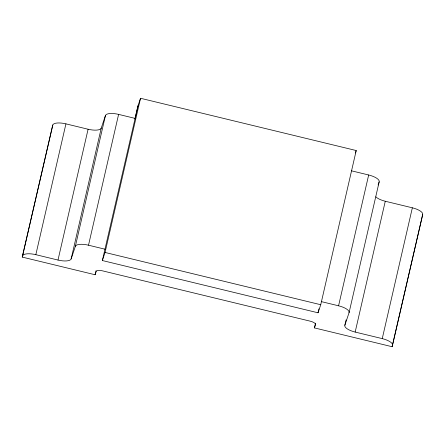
<?xml version="1.0" encoding="UTF-8"?>
<svg xmlns="http://www.w3.org/2000/svg" width="445" height="445" viewBox="0 0 445 445"><rect width="100%" height="100%" fill="white"/><g stroke="black" fill="none" stroke-linecap="round" stroke-linejoin="round"><path stroke-width="0.67" d="M375.841 196.829A11.987 4.144 13 0 0 385.27 201.246L412.354 207.809A11.987 4.144 13 0 1 422.678 214.573L392.128 346.727L314.415 327.898L315.505 324.627A6.124 2.114 13 0 0 310.232 321.173L102.567 270.855A5.868 2.025 13 0 0 96.22 271.4L95.102 274.754L22.25 257.099L52.777 125.001A12.165 4.205 13 0 1 65.932 123.866L88.093 129.234A12.165 4.205 13 0 0 101.249 128.093L105.454 115.528A12.165 4.205 13 0 1 118.609 114.387L135.13 118.392L134.918 119.021L137.85 106.277L140.531 98.273L356.217 150.538L320.739 304.725L318.036 312.796L102.356 260.531L138.061 105.649M22.25 257.099L52.777 125.001M22.678 255.819A12.165 4.205 13 0 1 35.834 254.679L65.932 123.866M35.834 254.679L57.995 260.052L88.093 129.234M57.995 260.052A12.165 4.205 13 0 0 71.15 258.912L101.249 128.093M71.15 258.912L75.355 246.341L105.454 115.528M75.355 246.341A12.165 4.205 13 0 1 88.511 245.206L118.609 114.387M95.102 274.754L96.031 270.705M102.356 260.531L105.053 252.46L140.531 98.273M314.415 327.898L315.499 323.176M318.036 312.796L318.954 308.808M392.579 345.392A11.987 4.144 13 0 0 382.249 338.623L355.171 332.065A11.987 4.144 13 0 1 344.842 325.295L349.064 312.674A12.182 4.211 13 0 0 338.573 305.798L368.671 174.985L351.478 170.813M344.842 325.295L346.088 319.899M349.064 312.674L379.168 181.86A12.182 4.211 13 0 0 368.671 174.985M355.171 332.065L385.27 201.246M382.249 338.623L412.354 207.809M392.128 346.727L422.678 214.573M355.394 152.997L356.217 150.538M378.111 185.014L379.168 181.86M88.511 245.206L105.031 249.206M321.379 301.632L338.573 305.798M105.053 252.46L320.739 304.725"/></g></svg>
